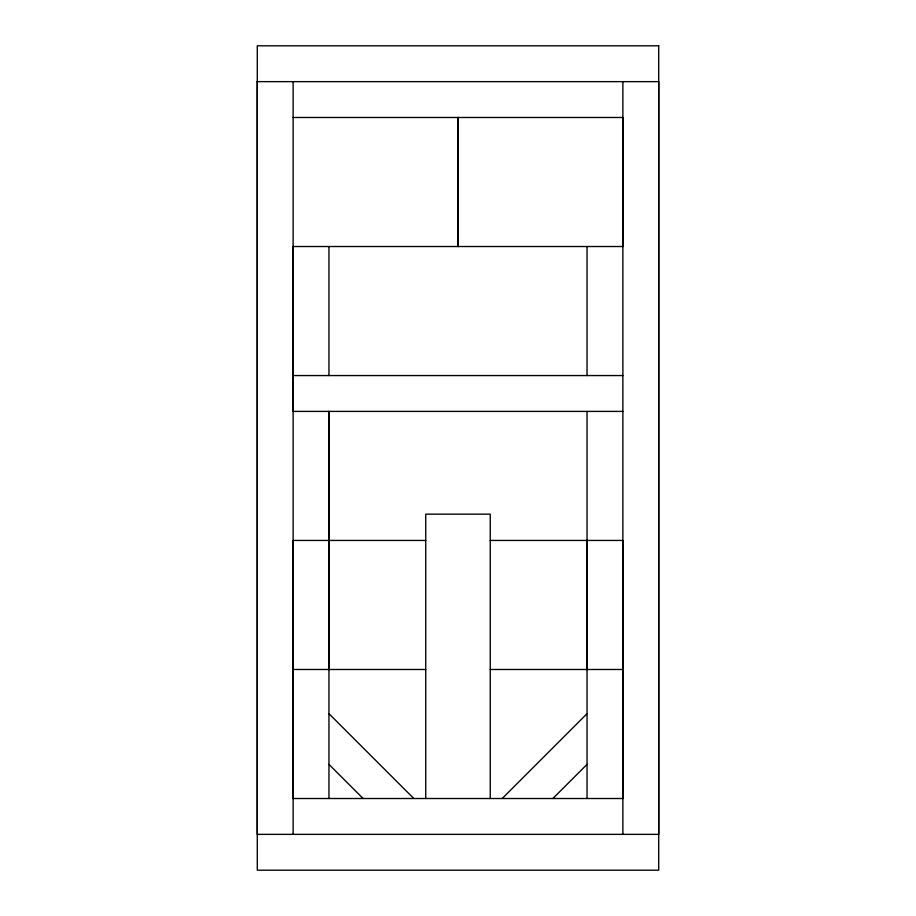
<?xml version="1.0" encoding="UTF-8"?>
<svg xmlns="http://www.w3.org/2000/svg" width="916" height="916" viewBox="0 0 916 916"><rect width="100%" height="100%" fill="white"/><g stroke="black" fill="none" stroke-linecap="round" stroke-linejoin="round"><path stroke-width="1.37" d="M328.959 669.482L328.959 411.399L328.959 798.512M490.255 798.512L490.255 514.151L425.745 514.151L425.745 798.512M587.042 669.482L587.042 540.44M502.208 798.512L587.042 713.678M552.898 798.512L587.042 764.379M293.12 117.488L623.029 117.488L623.029 246.519L293.12 246.519L293.12 411.399L622.88 411.399M293.12 375.56L622.88 375.56M425.745 540.44L293.12 540.44L293.12 798.512L622.88 798.512L622.88 540.44L490.255 540.44M293.12 669.482L425.745 669.482M490.255 669.482L622.88 669.482M328.959 713.678L413.792 798.512M328.959 764.379L363.102 798.512M622.88 81.638L622.88 834.362M587.042 246.519L587.042 375.56M587.042 411.399L587.042 798.512M458.149 117.488L458.149 246.519M458 117.488L458 246.519M328.959 246.519L328.959 375.56M293.12 81.638L293.12 834.362M257.281 81.638L257.281 834.362L658.718 834.362L658.718 81.638L257.281 81.638M658.718 45.8L257.281 45.8L257.281 870.2L658.718 870.2L658.718 45.8"/></g></svg>
